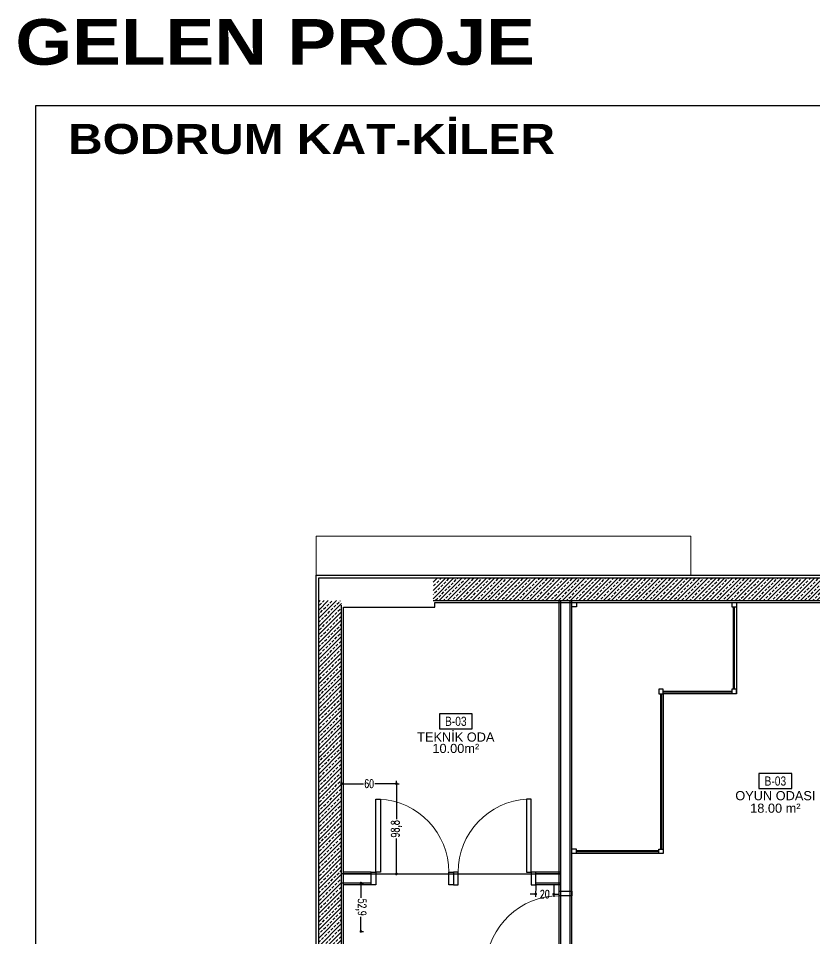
# Model space of a CAD drawing. Header units: millimetres. Extents: x 1064 to 14043, y 831 to 5538.
# Drawn here: x 2274 to 3145, y 4531 to 5538 of the extents above; entities that cross this region are included whole.
import ezdxf
from ezdxf.enums import TextEntityAlignment as Align

# ---------------------------------------------------------------- set-up
doc = ezdxf.new("R2010")
doc.units = ezdxf.units.MM
doc.layers.add('a bodrum duvarı_Kalem_No__2', color=8, linetype='Continuous', lineweight=15)
doc.layers.add('çerçeve', color=40, linetype='Continuous', lineweight=40)
for name, color, linetype in [('elev3', 8, 'Continuous'), ('frame', 43, 'Continuous'), ('hatch_conc', 223, 'Continuous'), ('mat_mortar', 145, 'Continuous'), ('text_room', 12, 'Continuous'), ('wall', 4, 'Continuous')]:
    doc.layers.add(name, color=color, linetype=linetype)
doc.layers.add('ölçü -dış', color=7, linetype='Continuous', lineweight=25, true_color=0x605db1)
doc.styles.add('dim', font='simplex.shx', dxfattribs={"width": 0.7})
doc.styles.get("Standard").update_dxf_attribs({"font": 'arial.ttf'})
doc.styles.add('text1', font='arial.ttf')
doc.styles.add('text2', font='arial.ttf', dxfattribs={"width": 0.8})
doc.dimstyles.new('1_50', dxfattribs={"dimtxt": 9, "dimasz": 3, "dimexe": 3, "dimexo": 0, "dimgap": 1, "dimtad": 0, "dimdec": 1, "dimzin": 11, "dimtxsty": 'dim', "dimblk": 'DOT', "dimcen": 1.5, "dimdle": 1.25, "dimclrt": 2, "dimadec": 0, "dimazin": 0, "dimtfac": 1.25, "dimtdec": 1, "dimtix": 1, "dimtofl": 0, "dimtmove": 1, "dimatfit": 3, "dimldrblk": 'DOT', "dimfxl": 10, "dimfxlon": 1, "dimtolj": 1, "dimtzin": 0, "dimarcsym": 0})

# ---------------------------------------------------------------- blocks, each defined once
blk = doc.blocks.new('mahal')
blk.add_lwpolyline([(-36, 0), (36, 0), (36, -33), (-36, -33)], close=True)
at = {"color": 7, "style": 'text2', "width": 0.8}
blk.add_attdef('10000', text='', height=20, dxfattribs=at).set_placement((0, -16.5), align=Align.MIDDLE)
at = {"color": 7, "style": 'text1'}
for tag, p in [('MAHAL', (0, -48.5)), ('M²', (0, -75.9))]:
    blk.add_attdef(tag, text='', height=20, dxfattribs=at).set_placement(p, align=Align.MIDDLE)
blk = doc.blocks.new('*U750')
for points in [[(-0.8, 0), (-0.85, 0), (-0.85, 0.14), (-0.8, 0.14), (-0.8, 0)], [(0.05, 0), (0, 0), (0, 0.14), (0.05, 0.14), (0.05, 0)], [(0, -0.8), (-0.05, -0.8), (-0.05, 0), (0, 0), (0, -0.8)]]:
    blk.add_lwpolyline(points)
at = {"lineweight": 9}
blk.add_arc((0.002, 0.001), 0.802, 180.0552, 267.0072, dxfattribs=at)
blk = doc.blocks.new('*U744')
for points in [[(-0.05, 0), (0, 0), (0, 0.14), (-0.05, 0.14), (-0.05, 0)], [(0.8, 0), (0.85, 0), (0.85, 0.14), (0.8, 0.14), (0.8, 0)], [(0, -0.8), (0.05, -0.8), (0.05, 0), (0, 0), (0, -0.8)]]:
    blk.add_lwpolyline(points)
at = {"lineweight": 9}
blk.add_arc((-0.002, 0.001), 0.802, 272.9928, 359.9448, dxfattribs=at)
blk = doc.blocks.new('_Dot')
at = {"color": 0, "linetype": 'ByBlock', "lineweight": -2}
blk.add_line((-0.5, 0), (-1, 0), dxfattribs=at)
at = {"color": 0, "linetype": 'ByBlock', "const_width": 0.5}
blk.add_lwpolyline([(-0.25, 0, 1), (0.25, 0, 1)], format="xyb", close=True, dxfattribs=at)
blk = doc.blocks.new('*D803')
at = {"layer": 'Defpoints', "color": 0, "transparency": 16777216}
for p in [(2840.2, 4591.3), (2860.1, 4591.1), (2860, 4579.2)]:
    blk.add_point(p, dxfattribs=at)
at = {"layer": 'ölçü -dış', "color": 0, "lineweight": -2, "transparency": 16777216}
for p, q in [((2840.2, 4589.3), (2840.1, 4576.3)), ((2860.1, 4589.2), (2860, 4576.2)), ((2837.2, 4579.3), (2834.2, 4579.3)), ((2863, 4579.2), (2866, 4579.1))]:
    blk.add_line(p, q, dxfattribs=at)
at = {"layer": 'ölçü -dış', "color": 0, "lineweight": -2, "transparency": 16777216, "xscale": 3, "yscale": 3, "zscale": 3}
for p, rotation in [((2840.2, 4579.3), 359.6275399049416), ((2860, 4579.2), 179.6275399049416)]:
    blk.add_blockref('_Dot', p, dxfattribs=dict(at, rotation=rotation))
at = {"layer": 'ölçü -dış', "color": 2, "transparency": 16777216, "insert": (2850.1, 4579.2), "char_height": 9, "attachment_point": 5, "rotation": 359.6275, "style": 'dim'}
blk.add_mtext('\\A1;20', dxfattribs=at)
blk = doc.blocks.new('*D780')
at = {"layer": 'Defpoints', "color": 0, "transparency": 16777216}
for p in [(2627.8, 4700.1), (2627.8, 4700.1), (2687.9, 4700.1)]:
    blk.add_point(p, dxfattribs=at)
at = {"layer": 'ölçü -dış', "color": 0, "lineweight": -2, "transparency": 16777216}
for p, q in [((2627.8, 4700.1), (2627.8, 4703.1)), ((2630.8, 4700.1), (2651.8, 4700.1)), ((2684.9, 4700.1), (2664, 4700.1)), ((2687.9, 4700.1), (2687.9, 4703.1))]:
    blk.add_line(p, q, dxfattribs=at)
at = {"layer": 'ölçü -dış', "color": 0, "lineweight": -2, "transparency": 16777216, "xscale": 3, "yscale": 3, "zscale": 3}
for p, rotation in [((2627.8, 4700.1), 180.0000717523849), ((2687.9, 4700.1), 7.1752384913637e-05)]:
    blk.add_blockref('_Dot', p, dxfattribs=dict(at, rotation=rotation))
at = {"layer": 'ölçü -dış', "color": 2, "transparency": 16777216, "insert": (2657.9, 4700.1), "char_height": 9, "attachment_point": 5, "rotation": 0.0001, "style": 'dim'}
blk.add_mtext('\\A1;60', dxfattribs=at)
blk = doc.blocks.new('*D781')
at = {"layer": 'Defpoints', "color": 0, "transparency": 16777216}
for p in [(2687.9, 4700.1), (2687.8, 4601.3), (2687.8, 4601.3)]:
    blk.add_point(p, dxfattribs=at)
at = {"layer": 'ölçü -dış', "color": 0, "lineweight": -2, "transparency": 16777216}
for p, q in [((2687.9, 4700.1), (2690.9, 4700.1)), ((2687.9, 4697.1), (2687.9, 4661.3)), ((2687.8, 4604.3), (2687.9, 4640.1)), ((2687.8, 4601.3), (2690.8, 4601.3))]:
    blk.add_line(p, q, dxfattribs=at)
at = {"layer": 'ölçü -dış', "color": 0, "lineweight": -2, "transparency": 16777216, "xscale": 3, "yscale": 3, "zscale": 3}
for p, rotation in [((2687.9, 4700.1), 89.97886989147742), ((2687.8, 4601.3), 269.9788698914775)]:
    blk.add_blockref('_Dot', p, dxfattribs=dict(at, rotation=rotation))
at = {"layer": 'ölçü -dış', "color": 2, "transparency": 16777216, "insert": (2687.9, 4650.7), "char_height": 9, "attachment_point": 5, "rotation": 89.9789, "style": 'dim'}
blk.add_mtext('\\A1;98,8', dxfattribs=at)
blk = doc.blocks.new('*D799')
at = {"layer": 'Defpoints', "color": 0, "transparency": 16777216}
for p in [(2648.9, 4591.3), (2648.9, 4538.4), (2648.9, 4538.4)]:
    blk.add_point(p, dxfattribs=at)
at = {"layer": 'ölçü -dış', "color": 0, "lineweight": -2, "transparency": 16777216}
for p, q in [((2648.9, 4591.3), (2651.9, 4591.3)), ((2648.9, 4588.3), (2648.9, 4575.3)), ((2648.9, 4541.4), (2648.9, 4554.4)), ((2648.9, 4538.4), (2651.9, 4538.4))]:
    blk.add_line(p, q, dxfattribs=at)
at = {"layer": 'ölçü -dış', "color": 0, "lineweight": -2, "transparency": 16777216, "xscale": 3, "yscale": 3, "zscale": 3}
for p, rotation in [((2648.9, 4591.3), 90.00007199221223), ((2648.9, 4538.4), 270.0000719922122)]:
    blk.add_blockref('_Dot', p, dxfattribs=dict(at, rotation=rotation))
at = {"layer": 'ölçü -dış', "color": 2, "transparency": 16777216, "insert": (2648.9, 4564.9), "char_height": 9, "attachment_point": 5, "rotation": 270.0001, "style": 'dim'}
blk.add_mtext('\\A1;52,9', dxfattribs=at)

msp = doc.modelspace()

# ---------------------------------------------------------------- hatches: boundary and pattern name
at = {"layer": 'hatch_conc', "true_color": 0x636466}
h = msp.add_hatch(dxfattribs=at)
h.set_pattern_fill('ANSI33', color=251)
h.set_pattern_definition([(45, (-634180.4595, -4496524.189), (-4.4901280605, 4.4901280605), []), (45, (-634175.9694, -4496524.189), (-4.4901280605, 4.4901280605), [3.175, -1.5875])])
h.paths.add_polyline_path([(3197.82652, 4925.51287), (2727.83653, 4925.51287), (2727.83653, 4900.55013), (3197.82652, 4900.55013)])
h = msp.add_hatch(dxfattribs=at)
h.set_pattern_fill('ANSI33', color=251)
h.set_pattern_definition([(45, (-633445.4495, -4496314.152), (-4.4901280605, 4.4901280605), []), (45, (-633440.9594, -4496314.152), (-4.4901280605, 4.4901280605), [3.175, -1.5875])])
h.paths.add_polyline_path([(2627.83653, 4722.20154), (2602.83653, 4722.20163), (2602.83653, 4455.58617), (2627.83653, 4455.58617), (2702.83436, 4455.54972), (2702.83436, 4485.50295), (2627.83653, 4485.51575)])
h.paths.add_polyline_path([(2627.83653, 4900.54971), (2602.83653, 4900.54971), (2602.83653, 4722.20163), (2627.83653, 4722.20154)])

# ---------------------------------------------------------------- linework, layer by layer
msp.add_lwpolyline([(2293.03291, 5442.66326), (4956.78263, 5442.66326), (4956.78263, 3842.66326), (2293.03291, 3842.66326)], close=True)
at = {"color": 251, "true_color": 0x636466}
for points in [[(2750.22828, 4601.31003), (2750.22523, 4601.31003)], [(2750.22858, 4591.31003), (2750.22493, 4591.31003)]]:
    msp.add_lwpolyline(points, dxfattribs=at)
at = {"layer": 'a bodrum duvarı_Kalem_No__2', "color": 251, "true_color": 0x636466}
msp.add_lwpolyline([(2599.83651, 4928.58617), (3010.07603, 4928.58617), (3010.07603, 4971.24877), (2599.83651, 4971.24877)], close=True, dxfattribs=at)
at = {"layer": 'elev3', "color": 251, "true_color": 0x636466, "transparency": 33554687}
for p, q in [((2884.87687, 4898.58656), (2884.87687, 4893.58656)), ((3054.87687, 4898.58656), (3054.87687, 4893.58656)), ((2884.87687, 4893.58656), (2879.87687, 4893.58656)), ((3054.87687, 4893.58656), (3059.87687, 4893.58656)), ((3056.87687, 4803.58656), (3056.87687, 4893.58656)), ((3057.87687, 4803.58656), (3057.87687, 4893.58656)), ((2979.87687, 4803.58656), (2974.87687, 4803.58656)), ((2974.87687, 4803.58656), (2974.87687, 4798.58656)), ((2974.87687, 4798.58656), (2979.87687, 4798.58656)), ((2976.87687, 4798.58656), (2976.87687, 4628.58656)), ((2977.87687, 4798.58656), (2977.87687, 4628.58656)), ((2979.87687, 4798.58656), (2979.87687, 4803.58656)), ((2979.87687, 4801.58656), (3054.87687, 4801.58656)), ((2979.87687, 4800.58656), (3054.87687, 4800.58656)), ((2884.87687, 4628.58656), (2879.87687, 4628.58656)), ((2884.87687, 4623.58656), (2884.87687, 4628.58656)), ((2974.87687, 4626.58656), (2884.87687, 4626.58656)), ((2974.87687, 4625.58656), (2884.87687, 4625.58656)), ((2974.87687, 4623.58656), (2974.87687, 4628.58656)), ((2974.87687, 4628.58656), (2979.87687, 4628.58656))]:
    msp.add_line(p, q, dxfattribs=at)
for points in [[(2879.87687, 4898.58656), (3059.87687, 4898.58656), (3059.87687, 4798.58656), (2979.87687, 4798.58656), (2979.87687, 4623.58656), (2879.87687, 4623.58656), (2879.87687, 4898.58656)], [(3059.87687, 4798.58656), (3059.87687, 4803.58656), (3054.87687, 4803.58656), (3054.87687, 4798.58656)]]:
    msp.add_lwpolyline(points, dxfattribs=at)
at = {"layer": 'mat_mortar', "color": 251, "true_color": 0x636466}
for p, q in [((2729.83653, 4893.51326), (2729.83653, 4898.58656)), ((2729.83653, 4898.58656), (3195.82653, 4898.58656)), ((2865.87687, 4482.49502), (2865.87687, 4900.58656)), ((2879.87687, 4482.49502), (2879.87687, 4900.58656)), ((2629.83653, 4487.54951), (2629.98626, 4893.54873)), ((2629.98626, 4893.54873), (2729.83653, 4893.51326))]:
    msp.add_line(p, q, dxfattribs=at)
for points in [[(4342.83651, 4005.58617), (4342.83651, 4002.58617), (2852.83651, 4002.58617), (2849.83651, 4002.58617), (2849.83651, 4452.58617), (2849.83651, 4452.58617), (2602.83651, 4452.58617), (2599.83651, 4452.58617), (2599.83651, 4925.58617), (2599.83651, 4928.58617), (3724.83649, 4928.58617), (3724.83649, 4928.58617), (3724.83649, 5135.58617), (3724.83649, 5138.58617), (4345.84811, 5138.58617), (4345.84811, 5135.58656)], [(2660.22596, 4603.34323), (2629.87924, 4603.35442)], [(2867.88129, 4603.26664), (2840.22902, 4603.27684)], [(2627.83691, 4589.35517), (2627.83617, 4589.35517)], [(2660.22419, 4589.34323), (2629.87407, 4589.35442)], [(2867.87613, 4589.26665), (2840.22784, 4589.27684)]]:
    msp.add_lwpolyline(points, dxfattribs=at)
at = {"layer": 'wall', "color": 251, "true_color": 0x636466}
for p, q in [((2867.87687, 4482.49502), (2867.87687, 4900.58656)), ((2877.87687, 4482.49502), (2877.87687, 4900.58656))]:
    msp.add_line(p, q, dxfattribs=at)
for points in [[(2852.84813, 4455.56252), (2602.83653, 4455.56252), (2602.83653, 4925.58656), (3727.83649, 4925.58656)], [(2727.83651, 4900.58656), (3197.82653, 4900.58656)], [(2702.81526, 4480.59529), (2702.83649, 4485.50935), (2627.83704, 4485.50935), (2627.83653, 4895.54951)], [(2660.22523, 4601.34323), (2627.8406, 4601.35517)], [(2867.88055, 4601.26664), (2840.22828, 4601.27684)], [(2660.22493, 4591.34323), (2627.83691, 4591.35517)], [(2867.87687, 4591.26665), (2840.22858, 4591.27684)]]:
    msp.add_lwpolyline(points, dxfattribs=at)
at = {"layer": 'ölçü -dış', "color": 251, "true_color": 0x636466}
msp.add_lwpolyline([(2629.8785, 4601.35442), (2867.88055, 4601.26664)], dxfattribs=at)

# ---------------------------------------------------------------- block references
at = {"layer": 'frame', "color": 251, "true_color": 0x636466, "yscale": 99.99999999999994, "zscale": 99.99999999999994}
for name, p, xscale, rotation in [('*U744', (2665.22528, 4603.26249), -99.99999999999994, 179.9983010541731), ('*U744', (2835.22823, 4603.26249), 99.99999999999994, 180.0016989458266), ('*U750', (2865.9049, 4497.49461), 99.99999999999994, 270.0016989458269)]:
    msp.add_blockref(name, p, dxfattribs=dict(at, xscale=xscale, rotation=rotation))
at = {"layer": 'text_room', "color": 251, "true_color": 0x636466}
ref = msp.add_blockref('mahal', (2752.78569, 4776.68845), dxfattribs=dict(at, xscale=-0.5, yscale=0.5, zscale=0.5))
ref.add_attrib('10000', 'B-03', dxfattribs={"layer": '0', "color": 7, "height": 10, "style": 'text2', "width": 0.8}).set_placement((2752.78569, 4768.43845), align=Align.MIDDLE)
ref.add_attrib('MAHAL', 'TEKNİK ODA', dxfattribs={"layer": '0', "color": 7, "height": 10, "style": 'text1'}).set_placement((2752.78569, 4752.43845), align=Align.MIDDLE)
ref.add_attrib('M²', '10.00m²', dxfattribs={"layer": '0', "color": 7, "height": 10, "style": 'text1'}).set_placement((2752.78569, 4738.73845), align=Align.MIDDLE)
at = {"layer": 'text_room', "color": 251, "true_color": 0x636466, "transparency": 33554687}
ref = msp.add_blockref('mahal', (3102.52788, 4711.28113), dxfattribs=dict(at, xscale=-0.5, yscale=0.5, zscale=0.5))
ref.add_attrib('10000', 'B-03', dxfattribs={"layer": '0', "color": 7, "height": 10, "style": 'text2', "width": 0.8}).set_placement((3102.52788, 4703.03113), align=Align.MIDDLE)
ref.add_attrib('MAHAL', 'OYUN ODASI', dxfattribs={"layer": '0', "color": 7, "height": 10, "style": 'text1'}).set_placement((3102.52788, 4687.03113), align=Align.MIDDLE)
ref.add_attrib('M²', '18.00 m²', dxfattribs={"layer": '0', "color": 7, "height": 10, "style": 'text1'}).set_placement((3102.52788, 4673.33113), align=Align.MIDDLE)

# ---------------------------------------------------------------- texts
at = {"layer": 'çerçeve', "color": 0, "lineweight": 25, "transparency": 33554687, "attachment_point": 3}
for s, insert, char_height in [('{\\fArial Black|b1|i0|c162|p34;GELEN PROJE}', (2839.41697, 5537.17053), 50), ('{\\fArial Black|b1|i0|c162|p34;BODRUM KAT-KİLER}', (2861.34835, 5422.3705), 32.7868852)]:
    msp.add_mtext(s, dxfattribs=dict(at, insert=insert, char_height=char_height))

# ---------------------------------------------------------------- dimensions: what is measured, and where the dimension line sits
at = {"layer": 'ölçü -dış', "color": 251, "true_color": 0x636466}
for p1, p2, picture, middle in [((2687.87491, 4700.14442), (2627.83677, 4700.14434), '*D780', (2657.85584, 4700.14438)), ((2687.87491, 4700.14442), (2687.83847, 4601.33304), '*D781', (2687.85669, 4650.73873)), ((2648.90957, 4591.3474), (2648.90964, 4538.42922), '*D799', (2648.90961, 4564.88831))]:
    dim = msp.add_aligned_dim(p1=p1, p2=p2, distance=0, dimstyle='1_50', dxfattribs=at)
    dim.commit()
    dim.dimension.update_dxf_attribs({"geometry": picture, "text_midpoint": middle})
dim = msp.add_aligned_dim(p1=(2840.22858, 4591.27684), p2=(2860.12155, 4591.14752), distance=-11.97063, text='20', dimstyle='1_50', dxfattribs=at)
dim.commit()
dim.dimension.update_dxf_attribs({"geometry": '*D803', "text_midpoint": (2850.09725, 4579.24181)})

doc.saveas('drawing.dxf')
